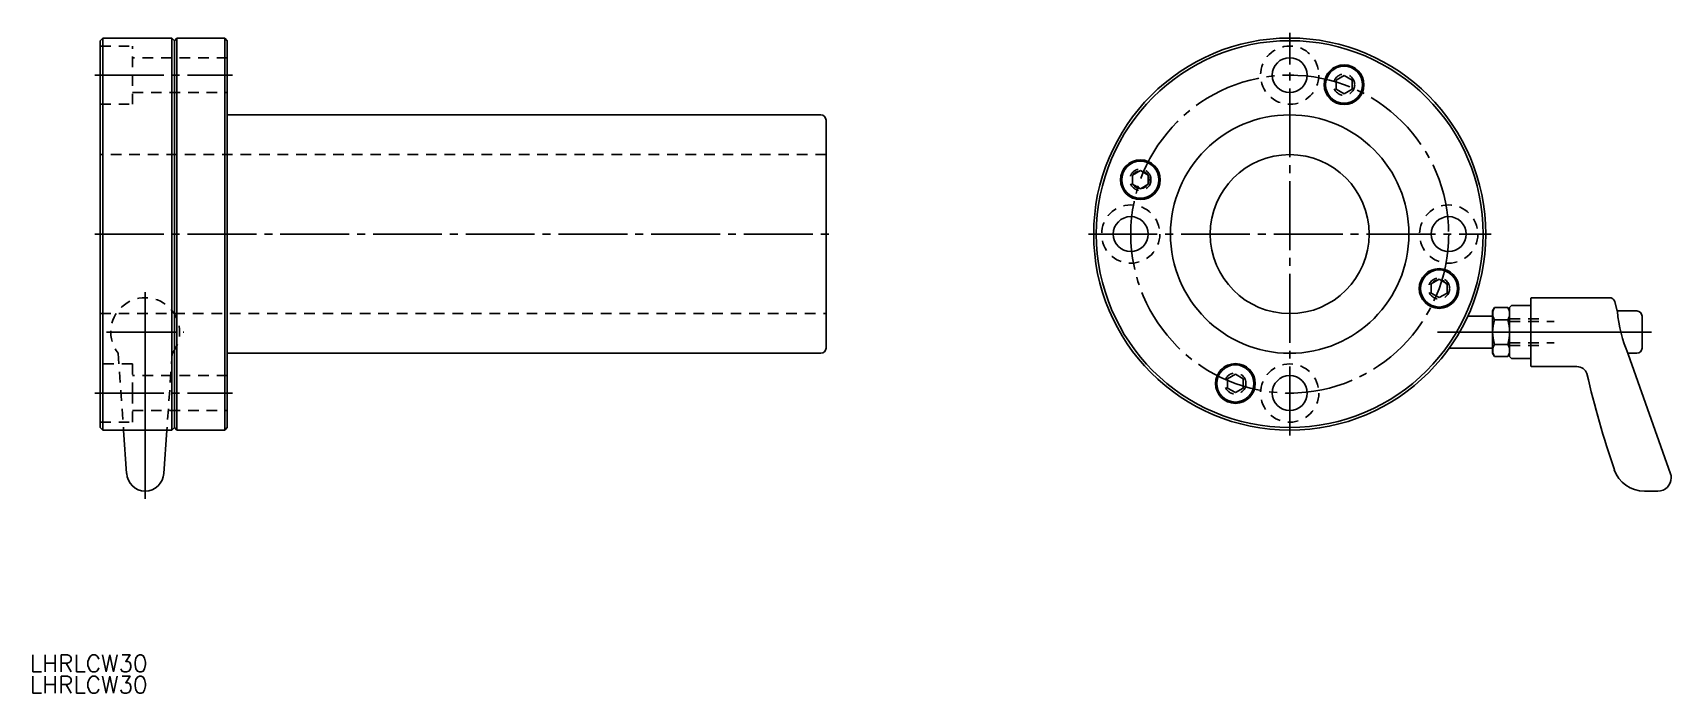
# Model space of a CAD drawing. Extents: x 87 to 396, y 293 to 417.
import ezdxf

# ---------------------------------------------------------------- set-up
doc = ezdxf.new("R2010")
doc.units = 0
doc.linetypes.add('CENTER', pattern=[17.5, 13, -1.5, 1.5, -1.5])
doc.linetypes.add('DASHED', pattern=[3.5, 2, -1.5])
doc.layers.get('0').update_dxf_attribs({"linetype": 'CONTINUOUS'})
doc.layers.add('CENTER', color=1, linetype='CENTER')
doc.styles.get("Standard").update_dxf_attribs({"font": 'txt.shx', "bigfont": '@extfont2.shx'})

msp = doc.modelspace()

# ---------------------------------------------------------------- linework, layer by layer
at = {"color": 7, "linetype": 'CONTINUOUS'}
for p, q in [((99.7, 415.76), (100.2, 416.26)), ((99.7, 342.76), (99.7, 415.76)), ((100.2, 416.26), (100.2, 342.26)), ((113.2, 416.26), (100.2, 416.26)), ((113.2, 342.26), (113.2, 416.26)), ((113.7, 415.76), (113.2, 416.26)), ((114.2, 416.26), (113.7, 415.76)), ((113.7, 415.76), (113.7, 364.22)), ((113.7, 342.76), (113.7, 415.76)), ((123.2, 416.26), (114.2, 416.26)), ((114.2, 416.26), (114.2, 342.26)), ((123.2, 342.26), (123.2, 416.26)), ((123.7, 415.76), (123.2, 416.26)), ((123.7, 415.76), (123.7, 342.76)), ((332.97, 408.32), (334.47, 409.18)), ((332.97, 406.59), (332.97, 408.32)), ((334.47, 409.18), (335.97, 408.32)), ((335.97, 408.32), (335.97, 406.59)), ((334.47, 405.72), (332.97, 406.59)), ((335.97, 406.59), (334.47, 405.72)), ((235.7, 401.76), (123.7, 401.76)), ((236.7, 400.76), (236.7, 357.76)), ((294.52, 390.39), (296.02, 391.25)), ((294.52, 388.66), (294.52, 390.39)), ((296.02, 391.25), (297.52, 390.39)), ((297.52, 390.39), (297.52, 388.66)), ((296.02, 387.79), (294.52, 388.66)), ((297.52, 388.66), (296.02, 387.79)), ((350.9, 369.87), (352.4, 370.73)), ((350.9, 368.13), (350.9, 369.87)), ((352.4, 367.27), (350.9, 368.13)), ((352.4, 370.73), (353.9, 369.87)), ((353.9, 368.13), (352.4, 367.27)), ((353.9, 369.87), (353.9, 368.13)), ((362.51, 364.76), (362.87, 365.38)), ((362.87, 365.38), (365.35, 365.38)), ((365.35, 365.38), (365.71, 364.76)), ((365.71, 365.39), (366.08, 365.76)), ((365.71, 365.39), (365.71, 356.13)), ((369.71, 365.76), (366.08, 365.76)), ((369.8, 367.26), (369.71, 367.06)), ((369.71, 367.06), (369.71, 354.46)), ((384.58, 367.26), (369.8, 367.26)), ((385.54, 366.53), (386.04, 364.7)), ((362.51, 363.76), (357.81, 363.76)), ((362.51, 356.76), (362.51, 364.76)), ((365.35, 363.07), (362.87, 363.07)), ((365.71, 364.76), (365.71, 356.76)), ((389.71, 364.76), (386.03, 364.76)), ((390.71, 363.76), (390.71, 357.76)), ((123.7, 356.76), (235.7, 356.76)), ((362.51, 357.76), (354.32, 357.76)), ((362.87, 356.14), (362.51, 356.76)), ((362.87, 358.45), (365.35, 358.45)), ((365.35, 356.14), (362.87, 356.14)), ((365.71, 356.76), (365.35, 356.14)), ((365.71, 356.13), (366.08, 355.76)), ((369.71, 355.76), (366.08, 355.76)), ((389.71, 356.76), (388, 356.76)), ((388.06, 356.6), (396.1, 334.01)), ((312.45, 351.94), (313.95, 352.8)), ((313.95, 352.8), (315.45, 351.94)), ((369.8, 354.26), (369.71, 354.46)), ((369.8, 354.26), (378.42, 354.26)), ((312.45, 350.2), (312.45, 351.94)), ((313.95, 349.34), (312.45, 350.2)), ((315.45, 350.2), (313.95, 349.34)), ((315.45, 351.94), (315.45, 350.2)), ((113.7, 348.7), (113.7, 342.76)), ((99.7, 342.76), (100.2, 342.26)), ((100.2, 342.26), (103.24, 342.26)), ((103.24, 342.26), (113.2, 342.26)), ((104.12, 342.26), (104.7, 334.11)), ((112.28, 342.26), (111.69, 334.1)), ((113.2, 342.26), (113.7, 342.76)), ((113.7, 342.76), (114.2, 342.26)), ((114.2, 342.26), (123.2, 342.26)), ((123.2, 342.26), (123.7, 342.76)), ((396.21, 333.34), (396.21, 333.26)), ((391.14, 330.76), (393.71, 330.76))]:
    msp.add_line(p, q, dxfattribs=at)
at = {"color": 3, "linetype": 'DASHED'}
for p, q in [((99.7, 414.76), (105.8, 414.76)), ((105.8, 403.76), (105.8, 414.76)), ((123.7, 412.56), (105.8, 412.56)), ((105.8, 405.96), (123.7, 405.96)), ((99.7, 403.76), (105.8, 403.76)), ((236.7, 394.26), (99.7, 394.26)), ((99.7, 364.26), (236.7, 364.26)), ((365.71, 363.26), (372.71, 363.26)), ((365.71, 362.76), (374.11, 362.76)), ((365.71, 358.76), (374.11, 358.76)), ((103.07, 356.76), (104.12, 342.26)), ((113.32, 356.76), (112.28, 342.26)), ((365.71, 358.26), (372.71, 358.26)), ((105.8, 354.76), (99.7, 354.76)), ((105.8, 349.26), (105.8, 354.76)), ((123.7, 352.56), (105.8, 352.56)), ((105.8, 343.76), (105.8, 349.26)), ((99.7, 343.76), (105.8, 343.76)), ((105.8, 345.96), (123.7, 345.96))]:
    msp.add_line(p, q, dxfattribs=at)
at = {"color": 7, "linetype": 'CONTINUOUS'}
for centre, radius in [((324.21, 379.26), 37), ((324.21, 379.26), 36.5), ((324.21, 409.26), 3.3), ((334.47, 407.45), 3.75), ((334.47, 407.45), 3.5), ((324.21, 379.26), 22.5), ((296.02, 389.52), 3.75), ((296.02, 389.52), 3.5), ((324.21, 379.26), 15), ((294.21, 379.26), 3.3), ((354.21, 379.26), 3.3), ((352.4, 369), 3.75), ((352.4, 369), 3.5), ((313.95, 351.07), 3.75), ((313.95, 351.07), 3.5), ((324.21, 349.26), 3.3)]:
    msp.add_circle(centre, radius, dxfattribs=at)
at = {"color": 3, "linetype": 'DASHED'}
for centre, radius in [((324.21, 409.26), 5.5), ((334.47, 407.45), 2), ((296.02, 389.52), 2), ((294.21, 379.26), 5.5), ((354.21, 379.26), 5.5), ((352.4, 369), 2), ((313.95, 351.07), 2), ((324.21, 349.26), 5.5)]:
    msp.add_circle(centre, radius, dxfattribs=at)
at = {"color": 7, "linetype": 'CONTINUOUS'}
for centre, radius, start, end in [((235.7, 400.76), 1, 0, 90), ((296.02, 389.52), 1.65, 95.38, 144.62), ((296.02, 389.52), 1.65, 35.38, 84.62), ((296.02, 389.52), 1.65, 335.38, 24.62), ((296.02, 389.52), 1.65, 215.38, 264.62), ((296.02, 389.52), 1.65, 275.38, 324.62), ((352.4, 369), 1.65, 95.38, 144.62), ((352.4, 369), 1.65, 35.38, 84.62), ((352.4, 369), 1.65, 24.62, 35.38), ((364.56, 364.22), 2.04, 145.6158, 214.3842), ((363.67, 364.22), 2.04, 325.6158, 34.3842), ((384.58, 366.26), 1, 15.7247, 90), ((370.15, 360.76), 7.64, 162.412, 197.588), ((358.07, 360.76), 7.64, 342.412, 17.588), ((413.46, 367.24), 27.53, 185.2907, 202.7322), ((389.71, 363.76), 1, 0, 90), ((235.7, 357.76), 1, 270, 0), ((364.56, 357.3), 2.04, 145.6158, 214.3842), ((363.67, 357.3), 2.04, 325.6158, 34.3842), ((389.71, 357.76), 1, 270, 0), ((378.42, 352.26), 2, 19.379, 90), ((548.34, 391.02), 172.29, 192.7741, 199.0455), ((108.2, 334.26), 3.5, 182.543, 357.4475), ((391.14, 336.76), 6, 199.1019, 270), ((394.21, 333.34), 2, 0, 19.5744), ((393.71, 333.26), 2.5, 270, 0)]:
    msp.add_arc(centre, radius, start, end, dxfattribs=at)
at = {"color": 3, "linetype": 'DASHED'}
msp.add_arc((108.2, 360.76), 6.5, 322.0201, 217.9799, dxfattribs=at)
at = {"layer": 'CENTER', "color": 1, "linetype": 'CENTER'}
for p, q in [((324.21, 341.26), (324.21, 417.26)), ((98.7, 409.26), (124.7, 409.26)), ((98.7, 379.26), (237.7, 379.26)), ((286.21, 379.26), (362.21, 379.26)), ((108.2, 368.32), (108.2, 329.27)), ((108.2, 329.27), (108.2, 366.76)), ((100.87, 360.76), (115.51, 360.76)), ((102.2, 360.76), (114.2, 360.76)), ((102.2, 360.76), (114.2, 360.76)), ((352.07, 360.76), (392.49, 360.76)), ((98.7, 349.26), (124.7, 349.26))]:
    msp.add_line(p, q, dxfattribs=at)
at = {"layer": 'CENTER', "color": 12, "linetype": 'CENTER'}
msp.add_line((392.34, 360.76), (352.64, 360.76), dxfattribs=at)
at = {"layer": 'CENTER', "color": 1, "linetype": 'CENTER'}
msp.add_circle((324.21, 379.26), 30, dxfattribs=at)

# ---------------------------------------------------------------- texts
at = {"color": 7, "linetype": 'CONTINUOUS'}
for p in [(86.43, 296.63), (86.43, 292.61)]:
    msp.add_text('LHRLCW30', height=3.2, dxfattribs=at).set_placement(p)

doc.saveas('drawing.dxf')
